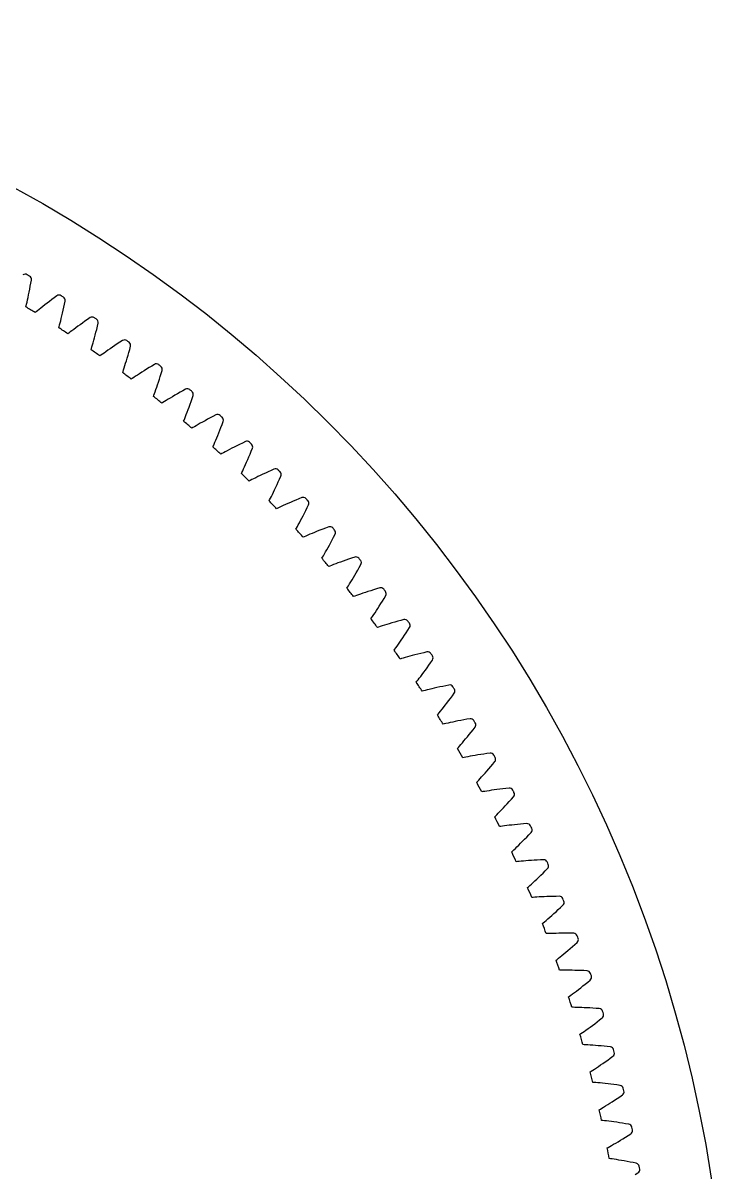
# Model space of a CAD drawing. Header units: millimetres. Extents: x -109 to 109, y -109 to 109.
# Drawn here: x 52.6 to 108.8, y 17 to 108.8 of the extents above; entities that cross this region are included whole.
import ezdxf

# ---------------------------------------------------------------- set-up
doc = ezdxf.new("R2010")
doc.units = ezdxf.units.MM

msp = doc.modelspace()

# ---------------------------------------------------------------- linework, layer by layer
at = {"layer": 'fixed_ring'}
for p, q in [((53.188408, 87.995346), (53.232516, 88.24933)), ((53.013605, 87.06778), (53.056812, 87.284966)), ((53.056812, 87.284966), (53.100551, 87.512449)), ((53.100551, 87.512449), (53.144507, 87.74945)), ((53.144507, 87.74945), (53.188408, 87.995346)), ((52.824355, 86.191839), (52.85567, 86.329175)), ((52.85567, 86.329175), (52.891563, 86.490071)), ((52.891563, 86.490071), (52.930421, 86.668675)), ((52.930421, 86.668675), (52.971315, 86.861896)), ((52.971315, 86.861896), (53.013605, 87.06778)), ((54.484842, 86.400768), (54.309683, 86.265282)), ((54.66898, 86.54132), (54.484842, 86.400768)), ((54.861541, 86.686307), (54.66898, 86.54132)), ((55.062091, 86.835211), (54.861541, 86.686307)), ((55.269786, 86.987905), (55.062091, 86.835211)), ((55.821551, 86.071244), (55.873003, 86.315672)), ((55.873003, 86.315672), (55.924912, 86.568176)), ((52.802619, 86.098104), (52.824355, 86.191839)), ((53.609929, 85.705432), (53.53571, 85.644193)), ((53.718909, 85.79468), (53.609929, 85.705432)), ((53.846938, 85.898527), (53.718909, 85.79468)), ((53.989498, 86.012923), (53.846938, 85.898527)), ((54.144234, 86.135655), (53.989498, 86.012923)), ((54.309683, 86.265282), (54.144234, 86.135655)), ((55.621109, 85.189444), (55.669719, 85.393928)), ((55.669719, 85.393928), (55.719593, 85.609681)), ((55.719593, 85.609681), (55.770318, 85.835709)), ((55.770318, 85.835709), (55.821551, 86.071244)), ((55.428972, 84.431209), (55.453584, 84.524231)), ((55.453584, 84.524231), (55.489113, 84.660538)), ((55.489113, 84.660538), (55.529944, 84.820251)), ((55.529944, 84.820251), (55.574284, 84.997574)), ((55.574284, 84.997574), (55.621109, 85.189444)), ((56.940469, 84.551898), (56.771107, 84.427428)), ((57.119717, 84.681925), (56.940469, 84.551898)), ((57.308096, 84.81674), (57.119717, 84.681925)), ((57.505031, 84.955729), (57.308096, 84.81674)), ((57.710071, 85.098387), (57.505031, 84.955729)), ((57.922371, 85.244612), (57.710071, 85.098387)), ((58.445645, 84.311394), (58.5046, 84.554122)), ((58.5046, 84.554122), (58.56426, 84.804908)), ((56.223807, 84.013863), (56.147737, 83.954938)), ((56.335484, 84.099712), (56.223807, 84.013863)), ((56.46665, 84.199568), (56.335484, 84.099712)), ((56.612664, 84.309519), (56.46665, 84.199568)), ((56.771107, 84.427428), (56.612664, 84.309519)), ((58.218142, 83.436185), (58.273027, 83.639075)), ((58.273027, 83.639075), (58.329522, 83.85319)), ((58.329522, 83.85319), (58.387183, 84.077549)), ((58.387183, 84.077549), (58.445645, 84.311394)), ((58.002747, 82.684227), (58.030212, 82.776446)), ((58.030212, 82.776446), (58.069922, 82.911594)), ((58.069922, 82.911594), (58.115652, 83.069975)), ((58.115652, 83.069975), (58.165432, 83.245848)), ((58.165432, 83.245848), (58.218142, 83.436185)), ((59.344129, 82.639116), (59.182131, 82.526142)), ((59.517244, 82.758312), (59.344129, 82.639116)), ((59.700412, 82.882757), (59.517244, 82.758312)), ((59.892853, 83.011707), (59.700412, 82.882757)), ((60.093975, 83.144566), (59.892853, 83.011707)), ((60.30331, 83.280841), (60.093975, 83.144566)), ((60.520012, 83.420459), (60.30331, 83.280841)), ((61.0143, 82.47157), (61.080702, 82.712367)), ((61.080702, 82.712367), (61.148056, 82.961197)), ((58.784353, 82.242601), (58.706504, 82.186047)), ((58.89862, 82.324971), (58.784353, 82.242601)), ((59.0328, 82.42074), (58.89862, 82.324971)), ((59.182131, 82.526142), (59.0328, 82.42074)), ((60.759953, 81.603782), (60.82106, 81.804886)), ((60.82106, 81.804886), (60.884121, 82.017159)), ((60.884121, 82.017159), (60.948664, 82.239636)), ((60.948664, 82.239636), (61.0143, 82.47157)), ((60.521503, 80.858813), (60.551795, 80.950143)), ((60.551795, 80.950143), (60.595648, 81.084004)), ((60.595648, 81.084004), (60.646233, 81.240902)), ((60.646233, 81.240902), (60.701406, 81.415159)), ((60.701406, 81.415159), (60.759953, 81.603782)), ((61.86086, 80.772416), (61.695459, 80.664484)), ((62.037564, 80.886224), (61.86086, 80.772416)), ((62.224476, 81.00497), (62.037564, 80.886224)), ((62.420797, 81.127933), (62.224476, 81.00497)), ((62.625915, 81.254534), (62.420797, 81.127933)), ((62.839348, 81.384299), (62.625915, 81.254534)), ((63.060247, 81.517177), (62.839348, 81.384299)), ((63.525079, 80.553516), (63.598864, 80.792154)), ((63.598864, 80.792154), (63.67385, 81.038792)), ((61.289138, 80.393328), (61.209585, 80.339198)), ((61.405888, 80.472139), (61.289138, 80.393328)), ((61.542953, 80.563731), (61.405888, 80.472139)), ((61.695459, 80.664484), (61.542953, 80.563731)), ((63.244129, 79.693973), (63.3114, 79.893099)), ((63.3114, 79.893099), (63.380968, 80.10333)), ((63.380968, 80.10333), (63.452332, 80.323714)), ((63.452332, 80.323714), (63.525079, 80.553516)), ((62.98285, 78.9567), (63.015941, 79.047054)), ((63.015941, 79.047054), (63.063895, 79.179501)), ((63.063895, 79.179501), (63.119288, 79.334766)), ((63.119288, 79.334766), (63.179801, 79.507242)), ((63.179801, 79.507242), (63.244129, 79.693973)), ((64.499036, 78.937411), (64.318912, 78.829098)), ((64.689517, 79.050345), (64.499036, 78.937411)), ((64.889532, 79.167203), (64.689517, 79.050345)), ((65.098451, 79.287428), (64.889532, 79.167203)), ((65.315779, 79.410558), (65.098451, 79.287428)), ((65.540665, 79.536571), (65.315779, 79.410558)), ((66.0567, 78.795305), (66.139245, 79.039517)), ((63.735787, 78.467796), (63.654605, 78.416142)), ((63.854909, 78.542975), (63.735787, 78.467796)), ((63.994729, 78.630302), (63.854909, 78.542975)), ((64.150266, 78.726311), (63.994729, 78.630302)), ((64.318912, 78.829098), (64.150266, 78.726311)), ((65.741685, 77.905529), (65.817695, 78.113518)), ((65.817695, 78.113518), (65.895811, 78.331599)), ((65.895811, 78.331599), (65.9756, 78.559053)), ((65.9756, 78.559053), (66.0567, 78.795305)), ((65.420313, 77.068984), (65.472323, 77.199892)), ((65.472323, 77.199892), (65.532471, 77.353377)), ((65.532471, 77.353377), (65.598266, 77.523907)), ((65.598266, 77.523907), (65.668314, 77.708569)), ((65.668314, 77.708569), (65.741685, 77.905529)), ((67.296714, 77.131379), (67.093196, 77.020735)), ((67.509237, 77.245113), (67.296714, 77.131379)), ((67.730253, 77.361492), (67.509237, 77.245113)), ((67.958913, 77.48052), (67.730253, 77.361492)), ((65.384455, 76.979692), (65.420313, 77.068984)), ((66.121979, 76.467833), (66.039244, 76.418703)), ((66.243359, 76.539308), (66.121979, 76.467833)), ((66.385802, 76.622288), (66.243359, 76.539308)), ((66.544222, 76.713462), (66.385802, 76.622288)), ((66.715953, 76.811007), (66.544222, 76.713462)), ((66.899328, 76.913721), (66.715953, 76.811007)), ((67.093196, 77.020735), (66.899328, 76.913721)), ((68.191989, 76.04961), (68.276784, 76.265183)), ((68.276784, 76.265183), (68.36354, 76.490071)), ((68.36354, 76.490071), (68.451877, 76.723714)), ((68.451877, 76.723714), (68.541903, 76.965268)), ((67.818646, 75.147053), (67.883492, 75.298614)), ((67.883492, 75.298614), (67.954507, 75.467037)), ((67.954507, 75.467037), (68.030209, 75.649454)), ((68.030209, 75.649454), (68.10961, 75.844061)), ((68.10961, 75.844061), (68.191989, 76.04961)), ((70.312699, 75.350974), (70.080482, 75.239044)), ((67.724039, 74.929664), (67.762629, 75.017809)), ((67.762629, 75.017809), (67.818646, 75.147053)), ((68.44545, 74.395336), (68.361242, 74.348777)), ((68.568974, 74.463039), (68.44545, 74.395336)), ((68.713905, 74.541593), (68.568974, 74.463039)), ((68.875057, 74.627845), (68.713905, 74.541593)), ((69.049711, 74.720055), (68.875057, 74.627845)), ((69.236162, 74.817074), (69.049711, 74.720055)), ((69.433233, 74.918067), (69.236162, 74.817074)), ((69.640062, 75.022391), (69.433233, 74.918067)), ((69.855986, 75.129526), (69.640062, 75.022391)), ((70.080482, 75.239044), (69.855986, 75.129526)), ((70.592992, 74.126424), (70.686633, 74.348534)), ((70.686633, 74.348534), (70.782122, 74.579346)), ((70.782122, 74.579346), (70.879545, 74.818013)), ((70.24629, 73.338581), (70.327573, 73.51858)), ((70.327573, 73.51858), (70.412929, 73.71065)), ((70.412929, 73.71065), (70.501599, 73.913565)), ((70.501599, 73.913565), (70.592992, 74.126424)), ((69.999382, 72.808561), (70.040668, 72.895476)), ((70.040668, 72.895476), (70.100639, 73.022933)), ((70.100639, 73.022933), (70.170121, 73.172425)), ((70.170121, 73.172425), (70.24629, 73.338581)), ((71.31797, 72.558227), (71.14056, 72.471439)), ((71.50732, 72.649458), (71.31797, 72.558227)), ((71.707409, 72.744334), (71.50732, 72.649458)), ((71.917352, 72.842239), (71.707409, 72.744334)), ((72.136473, 72.942675), (71.917352, 72.842239)), ((72.364235, 73.045227), (72.136473, 72.942675)), ((72.599789, 73.149953), (72.364235, 73.045227)), ((73.045227, 72.364235), (73.149953, 72.599789)), ((70.703996, 72.25227), (70.618394, 72.208327)), ((70.829547, 72.316137), (70.703996, 72.25227)), ((70.976828, 72.39019), (70.829547, 72.316137)), ((71.14056, 72.471439), (70.976828, 72.39019)), ((72.649458, 71.50732), (72.744334, 71.707409)), ((72.744334, 71.707409), (72.842239, 71.917352)), ((72.842239, 71.917352), (72.942675, 72.136473)), ((72.942675, 72.136473), (73.045227, 72.364235)), ((72.208327, 70.618394), (72.25227, 70.703996)), ((72.25227, 70.703996), (72.316137, 70.829547)), ((72.316137, 70.829547), (72.39019, 70.976828)), ((72.39019, 70.976828), (72.471439, 71.14056)), ((72.471439, 71.14056), (72.558227, 71.31797)), ((72.558227, 71.31797), (72.649458, 71.50732)), ((74.348534, 70.686633), (74.126424, 70.592992)), ((74.579346, 70.782122), (74.348534, 70.686633)), ((74.818013, 70.879545), (74.579346, 70.782122)), ((72.895476, 70.040668), (72.808561, 69.999382)), ((73.022933, 70.100639), (72.895476, 70.040668)), ((73.172425, 70.170121), (73.022933, 70.100639)), ((73.338581, 70.24629), (73.172425, 70.170121)), ((73.51858, 70.327573), (73.338581, 70.24629)), ((73.71065, 70.412929), (73.51858, 70.327573)), ((73.913565, 70.501599), (73.71065, 70.412929)), ((74.126424, 70.592992), (73.913565, 70.501599)), ((75.022391, 69.640062), (75.129526, 69.855986)), ((75.129526, 69.855986), (75.239044, 70.080482)), ((75.239044, 70.080482), (75.350974, 70.312699)), ((74.541593, 68.713905), (74.627845, 68.875057)), ((74.627845, 68.875057), (74.720055, 69.049711)), ((74.720055, 69.049711), (74.817074, 69.236162)), ((74.817074, 69.236162), (74.918067, 69.433233)), ((74.918067, 69.433233), (75.022391, 69.640062)), ((74.348777, 68.361242), (74.395336, 68.44545)), ((74.395336, 68.44545), (74.463039, 68.568974)), ((74.463039, 68.568974), (74.541593, 68.713905)), ((75.467037, 67.954507), (75.298614, 67.883492)), ((75.649454, 68.030209), (75.467037, 67.954507)), ((75.844061, 68.10961), (75.649454, 68.030209)), ((76.04961, 68.191989), (75.844061, 68.10961)), ((76.265183, 68.276784), (76.04961, 68.191989)), ((76.490071, 68.36354), (76.265183, 68.276784)), ((76.723714, 68.451877), (76.490071, 68.36354)), ((76.965268, 68.541903), (76.723714, 68.451877)), ((77.361492, 67.730253), (77.48052, 67.958913)), ((75.017809, 67.762629), (74.929664, 67.724039)), ((75.147053, 67.818646), (75.017809, 67.762629)), ((75.298614, 67.883492), (75.147053, 67.818646)), ((76.913721, 66.899328), (77.020735, 67.093196)), ((77.020735, 67.093196), (77.131379, 67.296714)), ((77.131379, 67.296714), (77.245113, 67.509237)), ((77.245113, 67.509237), (77.361492, 67.730253)), ((76.418703, 66.039244), (76.467833, 66.121979)), ((76.467833, 66.121979), (76.539308, 66.243359)), ((76.539308, 66.243359), (76.622288, 66.385802)), ((76.622288, 66.385802), (76.713462, 66.544222)), ((76.713462, 66.544222), (76.811007, 66.715953)), ((76.811007, 66.715953), (76.913721, 66.899328)), ((79.039517, 66.139245), (78.795305, 66.0567)), ((77.068984, 65.420313), (76.979692, 65.384455)), ((77.199892, 65.472323), (77.068984, 65.420313)), ((77.353377, 65.532471), (77.199892, 65.472323)), ((77.523907, 65.598266), (77.353377, 65.532471)), ((77.708569, 65.668314), (77.523907, 65.598266)), ((77.905529, 65.741685), (77.708569, 65.668314)), ((78.113518, 65.817695), (77.905529, 65.741685)), ((78.331599, 65.895811), (78.113518, 65.817695)), ((78.559053, 65.9756), (78.331599, 65.895811)), ((78.795305, 66.0567), (78.559053, 65.9756)), ((79.287428, 65.098451), (79.410558, 65.315779)), ((79.410558, 65.315779), (79.536571, 65.540665)), ((78.726311, 64.150266), (78.829098, 64.318912)), ((78.829098, 64.318912), (78.937411, 64.499036)), ((78.937411, 64.499036), (79.050345, 64.689517)), ((79.050345, 64.689517), (79.167203, 64.889532)), ((79.167203, 64.889532), (79.287428, 65.098451)), ((78.416142, 63.654605), (78.467796, 63.735787)), ((78.467796, 63.735787), (78.542975, 63.854909)), ((78.542975, 63.854909), (78.630302, 63.994729)), ((78.630302, 63.994729), (78.726311, 64.150266)), ((80.10333, 63.380968), (79.893099, 63.3114)), ((80.323714, 63.452332), (80.10333, 63.380968)), ((80.553516, 63.525079), (80.323714, 63.452332)), ((80.792154, 63.598864), (80.553516, 63.525079)), ((81.038792, 63.67385), (80.792154, 63.598864)), ((79.047054, 63.015941), (78.9567, 62.98285)), ((79.179501, 63.063895), (79.047054, 63.015941)), ((79.334766, 63.119288), (79.179501, 63.063895)), ((79.507242, 63.179801), (79.334766, 63.119288)), ((79.693973, 63.244129), (79.507242, 63.179801)), ((79.893099, 63.3114), (79.693973, 63.244129)), ((81.00497, 62.224476), (81.127933, 62.420797)), ((81.127933, 62.420797), (81.254534, 62.625915)), ((81.254534, 62.625915), (81.384299, 62.839348)), ((81.384299, 62.839348), (81.517177, 63.060247)), ((80.472139, 61.405888), (80.563731, 61.542953)), ((80.563731, 61.542953), (80.664484, 61.695459)), ((80.664484, 61.695459), (80.772416, 61.86086)), ((80.772416, 61.86086), (80.886224, 62.037564)), ((80.886224, 62.037564), (81.00497, 62.224476)), ((80.339198, 61.209585), (80.393328, 61.289138)), ((80.393328, 61.289138), (80.472139, 61.405888)), ((81.084004, 60.595648), (80.950143, 60.551795)), ((81.240902, 60.646233), (81.084004, 60.595648)), ((81.415159, 60.701406), (81.240902, 60.646233)), ((81.603782, 60.759953), (81.415159, 60.701406)), ((81.804886, 60.82106), (81.603782, 60.759953)), ((82.017159, 60.884121), (81.804886, 60.82106)), ((82.239636, 60.948664), (82.017159, 60.884121)), ((82.47157, 61.0143), (82.239636, 60.948664)), ((82.712367, 61.080702), (82.47157, 61.0143)), ((82.961197, 61.148056), (82.712367, 61.080702)), ((80.950143, 60.551795), (80.858813, 60.521503)), ((82.758312, 59.517244), (82.882757, 59.700412)), ((82.882757, 59.700412), (83.011707, 59.892853)), ((83.011707, 59.892853), (83.144566, 60.093975)), ((83.144566, 60.093975), (83.280841, 60.30331)), ((83.280841, 60.30331), (83.420459, 60.520012)), ((82.186047, 58.706504), (82.242601, 58.784353)), ((82.242601, 58.784353), (82.324971, 58.89862)), ((82.324971, 58.89862), (82.42074, 59.0328)), ((82.42074, 59.0328), (82.526142, 59.182131)), ((82.526142, 59.182131), (82.639116, 59.344129)), ((82.639116, 59.344129), (82.758312, 59.517244)), ((82.776446, 58.030212), (82.684227, 58.002747)), ((82.911594, 58.069922), (82.776446, 58.030212)), ((83.069975, 58.115652), (82.911594, 58.069922)), ((83.245848, 58.165432), (83.069975, 58.115652)), ((83.436185, 58.218142), (83.245848, 58.165432)), ((83.639075, 58.273027), (83.436185, 58.218142)), ((83.85319, 58.329522), (83.639075, 58.273027)), ((84.077549, 58.387183), (83.85319, 58.329522)), ((84.311394, 58.445645), (84.077549, 58.387183)), ((84.554122, 58.5046), (84.311394, 58.445645)), ((84.804908, 58.56426), (84.554122, 58.5046)), ((85.098387, 57.710071), (85.244612, 57.922371)), ((84.427428, 56.771107), (84.551898, 56.940469)), ((84.551898, 56.940469), (84.681925, 57.119717)), ((84.681925, 57.119717), (84.81674, 57.308096)), ((84.81674, 57.308096), (84.955729, 57.505031)), ((84.955729, 57.505031), (85.098387, 57.710071)), ((83.954938, 56.147737), (84.013863, 56.223807)), ((84.013863, 56.223807), (84.099712, 56.335484)), ((84.099712, 56.335484), (84.199568, 56.46665)), ((84.199568, 56.46665), (84.309519, 56.612664)), ((84.309519, 56.612664), (84.427428, 56.771107)), ((84.524231, 55.453584), (84.431209, 55.428972)), ((84.660538, 55.489113), (84.524231, 55.453584)), ((84.820251, 55.529944), (84.660538, 55.489113)), ((84.997574, 55.574284), (84.820251, 55.529944)), ((85.189444, 55.621109), (84.997574, 55.574284)), ((85.393928, 55.669719), (85.189444, 55.621109)), ((85.609681, 55.719593), (85.393928, 55.669719)), ((85.835709, 55.770318), (85.609681, 55.719593)), ((86.071244, 55.821551), (85.835709, 55.770318)), ((86.315672, 55.873003), (86.071244, 55.821551)), ((86.568176, 55.924912), (86.315672, 55.873003)), ((86.835211, 55.062091), (86.987905, 55.269786)), ((86.135655, 54.144234), (86.265282, 54.309683)), ((86.265282, 54.309683), (86.400768, 54.484842)), ((86.400768, 54.484842), (86.54132, 54.66898)), ((86.54132, 54.66898), (86.686307, 54.861541)), ((86.686307, 54.861541), (86.835211, 55.062091)), ((85.644193, 53.53571), (85.705432, 53.609929)), ((85.705432, 53.609929), (85.79468, 53.718909)), ((85.79468, 53.718909), (85.898527, 53.846938)), ((85.898527, 53.846938), (86.012923, 53.989498)), ((86.012923, 53.989498), (86.135655, 54.144234)), ((88.24933, 53.232516), (87.995346, 53.188408)), ((86.191839, 52.824355), (86.098104, 52.802619)), ((86.329175, 52.85567), (86.191839, 52.824355)), ((86.490071, 52.891563), (86.329175, 52.85567)), ((86.668675, 52.930421), (86.490071, 52.891563)), ((86.861896, 52.971315), (86.668675, 52.930421)), ((87.06778, 53.013605), (86.861896, 52.971315)), ((87.284966, 53.056812), (87.06778, 53.013605)), ((87.512449, 53.100551), (87.284966, 53.056812)), ((87.74945, 53.144507), (87.512449, 53.100551)), ((87.995346, 53.188408), (87.74945, 53.144507)), ((88.334658, 52.166012), (88.489667, 52.36188)), ((88.489667, 52.36188), (88.648685, 52.564775)), ((87.634738, 51.315118), (87.762177, 51.466002)), ((87.762177, 51.466002), (87.896838, 51.627381)), ((87.896838, 51.627381), (88.037653, 51.798284)), ((88.037653, 51.798284), (88.183809, 51.978006)), ((88.183809, 51.978006), (88.334658, 52.166012)), ((87.252209, 50.872901), (87.315705, 50.945199)), ((87.315705, 50.945199), (87.408266, 51.051379)), ((87.408266, 51.051379), (87.516007, 51.17615)), ((87.516007, 51.17615), (87.634738, 51.315118)), ((89.846773, 50.489625), (89.591552, 50.45336)), ((87.777689, 50.145019), (87.683329, 50.126179)), ((87.915924, 50.172089), (87.777689, 50.145019)), ((88.077849, 50.20301), (87.915924, 50.172089)), ((88.257565, 50.23635), (88.077849, 50.20301)), ((88.451954, 50.271274), (88.257565, 50.23635)), ((88.659042, 50.307204), (88.451954, 50.271274)), ((88.877457, 50.343702), (88.659042, 50.307204)), ((89.106179, 50.380416), (88.877457, 50.343702)), ((89.34442, 50.417052), (89.106179, 50.380416)), ((89.591552, 50.45336), (89.34442, 50.417052)), ((89.899218, 49.420999), (90.060186, 49.612002)), ((90.060186, 49.612002), (90.225376, 49.809904)), ((89.173427, 48.592064), (89.305452, 48.738951)), ((89.305452, 48.738951), (89.445019, 48.896107)), ((89.445019, 48.896107), (89.59103, 49.062592)), ((89.59103, 49.062592), (89.742651, 49.237729)), ((89.742651, 49.237729), (89.899218, 49.420999)), ((88.777461, 48.161836), (88.843153, 48.232144)), ((88.843153, 48.232144), (88.93894, 48.335424)), ((88.93894, 48.335424), (89.050472, 48.456817)), ((89.050472, 48.456817), (89.173427, 48.592064)), ((89.280276, 47.418117), (89.185381, 47.402192)), ((89.41928, 47.440918), (89.280276, 47.418117)), ((89.58208, 47.466838), (89.41928, 47.440918)), ((89.762738, 47.494627), (89.58208, 47.466838)), ((89.95811, 47.523548), (89.762738, 47.494627)), ((90.166206, 47.553084), (89.95811, 47.523548)), ((90.385641, 47.582839), (90.166206, 47.553084)), ((90.615385, 47.612491), (90.385641, 47.582839)), ((90.854642, 47.641774), (90.615385, 47.612491)), ((91.102775, 47.670454), (90.854642, 47.641774)), ((91.358992, 47.698842), (91.102775, 47.670454)), ((91.378503, 46.629108), (91.545276, 46.815063)), ((91.545276, 46.815063), (91.716482, 47.007784)), ((90.627529, 45.822917), (90.764015, 45.965669)), ((90.764015, 45.965669), (90.908355, 46.118451)), ((90.908355, 46.118451), (91.059424, 46.280362)), ((91.059424, 46.280362), (91.216367, 46.450746)), ((91.216367, 46.450746), (91.378503, 46.629108)), ((90.218502, 45.405086), (90.286328, 45.473339)), ((90.286328, 45.473339), (90.38525, 45.57362)), ((90.38525, 45.57362), (90.500468, 45.691521)), ((90.500468, 45.691521), (90.627529, 45.822917)), ((90.698176, 44.646236), (90.602835, 44.633241)), ((90.837816, 44.664745), (90.698176, 44.646236)), ((91.001337, 44.68564), (90.837816, 44.664745)), ((91.182765, 44.707853), (91.001337, 44.68564)), ((91.378935, 44.730744), (91.182765, 44.707853)), ((91.587842, 44.753857), (91.378935, 44.730744)), ((91.808089, 44.77684), (91.587842, 44.753857)), ((92.038637, 44.799404), (91.808089, 44.77684)), ((92.278683, 44.821304), (92.038637, 44.799404)), ((92.527581, 44.842329), (92.278683, 44.821304)), ((92.784551, 44.862814), (92.527581, 44.842329)), ((92.943531, 43.973717), (93.120591, 44.161075)), ((91.995666, 43.010304), (92.136483, 43.148785)), ((92.136483, 43.148785), (92.285459, 43.29705)), ((92.285459, 43.29705), (92.441443, 43.454232)), ((92.441443, 43.454232), (92.603558, 43.619702)), ((92.603558, 43.619702), (92.77111, 43.792987)), ((92.77111, 43.792987), (92.943531, 43.973717)), ((91.573966, 42.605268), (91.643861, 42.671399)), ((91.643861, 42.671399), (91.745825, 42.768586)), ((91.745825, 42.768586), (91.864618, 42.882883)), ((91.864618, 42.882883), (91.995666, 43.010304)), ((92.030043, 41.832006), (91.934348, 41.821953)), ((92.170187, 41.846206), (92.030043, 41.832006)), ((92.334274, 41.862055), (92.170187, 41.846206)), ((92.5163, 41.87867), (92.334274, 41.862055)), ((92.713081, 41.895509), (92.5163, 41.87867)), ((92.922602, 41.912178), (92.713081, 41.895509)), ((93.143452, 41.928368), (92.922602, 41.912178)), ((93.374586, 41.943821), (93.143452, 41.928368)), ((93.615191, 41.958319), (93.374586, 41.943821)), ((93.864619, 41.971669), (93.615191, 41.958319)), ((94.122098, 41.984231), (93.864619, 41.971669)), ((93.421554, 40.290972), (93.575025, 40.434579)), ((93.575025, 40.434579), (93.735775, 40.586883)), ((93.735775, 40.586883), (93.902909, 40.747282)), ((93.902909, 40.747282), (94.075718, 40.915325)), ((94.075718, 40.915325), (94.253623, 41.09066)), ((94.253623, 41.09066), (94.436368, 41.272476)), ((92.842566, 39.765035), (92.914464, 39.828983)), ((92.914464, 39.828983), (93.019373, 39.922983)), ((93.019373, 39.922983), (93.14163, 40.033568)), ((93.14163, 40.033568), (93.276539, 40.156893)), ((93.276539, 40.156893), (93.421554, 40.290972)), ((93.274614, 38.978095), (93.178654, 38.970994)), ((93.415129, 38.987973), (93.274614, 38.978095)), ((93.579626, 38.998761), (93.415129, 38.987973)), ((93.762077, 39.009763), (93.579626, 38.998761)), ((93.959284, 39.020534), (93.762077, 39.009763)), ((94.169218, 39.030743), (93.959284, 39.020534)), ((94.390462, 39.040124), (94.169218, 39.030743)), ((94.621962, 39.048452), (94.390462, 39.040124)), ((94.862901, 39.055533), (94.621962, 39.048452)), ((95.112621, 39.061196), (94.862901, 39.055533)), ((95.370364, 39.065823), (95.112621, 39.061196)), ((94.77583, 37.533754), (94.941194, 37.681035)), ((94.941194, 37.681035), (95.113188, 37.836211)), ((95.113188, 37.836211), (95.29109, 37.998852)), ((95.29109, 37.998852), (95.474309, 38.168626)), ((95.474309, 38.168626), (95.662567, 38.344728)), ((94.023099, 36.887083), (94.096933, 36.948786)), ((94.096933, 36.948786), (94.204686, 37.039512)), ((94.204686, 37.039512), (94.33029, 37.146279)), ((94.33029, 37.146279), (94.468933, 37.265391)), ((94.468933, 37.265391), (94.618009, 37.39494)), ((94.618009, 37.39494), (94.77583, 37.533754)), ((94.430709, 36.087211), (94.334576, 36.083069)), ((94.571461, 36.092757), (94.430709, 36.087211)), ((94.736212, 36.098474), (94.571461, 36.092757)), ((94.918916, 36.103853), (94.736212, 36.098474)), ((95.116361, 36.108546), (94.918916, 36.103853)), ((95.32651, 36.112285), (95.116361, 36.108546)), ((95.547938, 36.114848), (95.32651, 36.112285)), ((95.779584, 36.116043), (95.547938, 36.114848)), ((96.020626, 36.115702), (95.779584, 36.116043)), ((96.270403, 36.113672), (96.020626, 36.115702)), ((96.528166, 36.110359), (96.270403, 36.113672)), ((96.056555, 34.739444), (96.233246, 34.88925)), ((96.233246, 34.88925), (96.416072, 35.046335)), ((96.416072, 35.046335), (96.604433, 35.210386)), ((96.604433, 35.210386), (96.798024, 35.380607)), ((95.114445, 33.974142), (95.190145, 34.033542)), ((95.190145, 34.033542), (95.300641, 34.120906)), ((95.300641, 34.120906), (95.429473, 34.223754)), ((95.429473, 34.223754), (95.571718, 34.33854)), ((95.571718, 34.33854), (95.724713, 34.463438)), ((95.724713, 34.463438), (95.886734, 34.597325)), ((95.886734, 34.597325), (96.056555, 34.739444)), ((95.49723, 33.162097), (95.401015, 33.160916)), ((95.638086, 33.163305), (95.49723, 33.162097)), ((95.802935, 33.163946), (95.638086, 33.163305)), ((95.985718, 33.163696), (95.802935, 33.163946)), ((96.183214, 33.162306), (95.985718, 33.163696)), ((96.393378, 33.159572), (96.183214, 33.162306)), ((96.61478, 33.155315), (96.393378, 33.159572)), ((96.846354, 33.149376), (96.61478, 33.155315)), ((97.087271, 33.141612), (96.846354, 33.149376)), ((97.336866, 33.131891), (97.087271, 33.141612)), ((97.594405, 33.120642), (97.336866, 33.131891)), ((97.449598, 32.060575), (97.642921, 32.218747)), ((97.642921, 32.218747), (97.841663, 32.382926)), ((96.306197, 31.169934), (96.438135, 31.268766)), ((96.438135, 31.268766), (96.583848, 31.379117)), ((96.583848, 31.379117), (96.740616, 31.499244)), ((96.740616, 31.499244), (96.906683, 31.628078)), ((96.906683, 31.628078), (97.0808, 31.7649)), ((97.0808, 31.7649), (97.262021, 31.909194)), ((97.262021, 31.909194), (97.449598, 32.060575)), ((96.11557, 31.028973), (96.193063, 31.086014)), ((96.193063, 31.086014), (96.306197, 31.169934)), ((96.473166, 30.205526), (96.37696, 30.207309)), ((96.613993, 30.202396), (96.473166, 30.205526)), ((96.778783, 30.19796), (96.613993, 30.202396)), ((96.961471, 30.192081), (96.778783, 30.19796)), ((97.158831, 30.18461), (96.961471, 30.192081)), ((97.368812, 30.175406), (97.158831, 30.18461)), ((97.589977, 30.164332), (97.368812, 30.175406)), ((97.821258, 30.151265), (97.589977, 30.164332)), ((98.061822, 30.136085), (97.821258, 30.151265)), ((98.311, 30.118683), (98.061822, 30.136085)), ((98.56807, 30.099508), (98.311, 30.118683)), ((97.504362, 28.38993), (97.664755, 28.505172)), ((97.664755, 28.505172), (97.834711, 28.628831)), ((97.834711, 28.628831), (98.012959, 28.760226)), ((98.012959, 28.760226), (98.198537, 28.89887)), ((98.198537, 28.89887), (98.390687, 29.044403)), ((98.390687, 29.044403), (98.588789, 29.196547)), ((98.588789, 29.196547), (98.792493, 29.354528)), ((97.025523, 28.054372), (97.104736, 28.109)), ((97.104736, 28.109), (97.2204, 28.189396)), ((97.2204, 28.189396), (97.35532, 28.284118)), ((97.35532, 28.284118), (97.504362, 28.38993)), ((97.357592, 27.220303), (97.261487, 27.225048)), ((97.498255, 27.212838), (97.357592, 27.220303)), ((97.662831, 27.20333), (97.498255, 27.212838)), ((97.845251, 27.191827), (97.662831, 27.20333)), ((98.042287, 27.178283), (97.845251, 27.191827)), ((98.251885, 27.162616), (98.042287, 27.178283)), ((98.472605, 27.144737), (98.251885, 27.162616)), ((98.703374, 27.124553), (98.472605, 27.144737)), ((98.943356, 27.101973), (98.703374, 27.124553)), ((99.191879, 27.076905), (98.943356, 27.101973)), ((99.448238, 27.049823), (99.191879, 27.076905)), ((98.669936, 25.602427), (98.852146, 25.72827)), ((98.852146, 25.72827), (99.041906, 25.861134)), ((99.041906, 25.861134), (99.238446, 26.000681)), ((99.238446, 26.000681), (99.44114, 26.146652)), ((99.44114, 26.146652), (99.649612, 26.298285)), ((97.843442, 25.05316), (97.924299, 25.105322)), ((97.924299, 25.105322), (98.042385, 25.182118)), ((98.042385, 25.182118), (98.180158, 25.272641)), ((98.180158, 25.272641), (98.332387, 25.373812)), ((98.332387, 25.373812), (98.496253, 25.48406)), ((98.496253, 25.48406), (98.669936, 25.602427)), ((98.149668, 24.20926), (98.053754, 24.216963)), ((98.290034, 24.197467), (98.149668, 24.20926)), ((98.45424, 24.182895), (98.290034, 24.197467)), ((98.636219, 24.165781), (98.45424, 24.182895)), ((98.832745, 24.146174), (98.636219, 24.165781)), ((99.04176, 24.124061), (98.832745, 24.146174)), ((99.261825, 24.099393), (99.04176, 24.124061)), ((99.491863, 24.072113), (99.261825, 24.099393)), ((99.731036, 24.042152), (99.491863, 24.072113)), ((99.97867, 24.009443), (99.731036, 24.042152)), ((100.234072, 23.97448), (99.97867, 24.009443)), ((99.992072, 22.932296), (100.199165, 23.071956)), ((100.199165, 23.071956), (100.412207, 23.217096)), ((98.56855, 22.028183), (98.650975, 22.077831)), ((98.650975, 22.077831), (98.77137, 22.150954)), ((98.77137, 22.150954), (98.911865, 22.237191)), ((98.911865, 22.237191), (99.067138, 22.333626)), ((99.067138, 22.333626), (99.234321, 22.438776)), ((99.234321, 22.438776), (99.411567, 22.551738)), ((99.411567, 22.551738), (99.597566, 22.67191)), ((99.597566, 22.67191), (99.791327, 22.798868)), ((99.791327, 22.798868), (99.992072, 22.932296)), ((98.848643, 21.175253), (98.753012, 21.185906)), ((98.98858, 21.159144), (98.848643, 21.175253)), ((99.152258, 21.139522), (98.98858, 21.159144)), ((99.333625, 21.116811), (99.152258, 21.139522)), ((99.529453, 21.091162), (99.333625, 21.116811)), ((99.737689, 21.062622), (99.529453, 21.091162)), ((99.956889, 21.03119), (99.737689, 21.062622)), ((100.185978, 20.996838), (99.956889, 21.03119)), ((100.424115, 20.959527), (100.185978, 20.996838)), ((100.670624, 20.919207), (100.424115, 20.959527)), ((100.924829, 20.876395), (100.670624, 20.919207)), ((99.707918, 19.272256), (99.87826, 19.372207)), ((99.87826, 19.372207), (100.0589, 19.479657)), ((100.0589, 19.479657), (100.248511, 19.594045)), ((100.248511, 19.594045), (100.446091, 19.714975)), ((100.446091, 19.714975), (100.650849, 19.842158)), ((100.650849, 19.842158), (100.862144, 19.975374)), ((100.862144, 19.975374), (101.079555, 20.113885)), ((99.200161, 18.982311), (99.284075, 19.029397)), ((99.284075, 19.029397), (99.406665, 19.098778)), ((99.406665, 19.098778), (99.549749, 19.180648)), ((99.549749, 19.180648), (99.707918, 19.272256)), ((99.453854, 18.121161), (99.358597, 18.134753)), ((99.593229, 18.100749), (99.453854, 18.121161)), ((99.756225, 18.076096), (99.593229, 18.100749)), ((99.936806, 18.047811), (99.756225, 18.076096)), ((100.131752, 18.016144), (99.936806, 18.047811)), ((100.33901, 17.981205), (100.131752, 18.016144)), ((100.557138, 17.943037), (100.33901, 17.981205)), ((100.78506, 17.901647), (100.557138, 17.943037)), ((101.021935, 17.857019), (100.78506, 17.901647)), ((101.267086, 17.809128), (101.021935, 17.857019)), ((101.519852, 17.758508), (101.267086, 17.809128)), ((101.42945, 16.859844), (101.651024, 16.991595))]:
    msp.add_line(p, q, dxfattribs=at)
for centre, radius, start, end in [((52.747262, 88.41057), 0.3, 59.178973, 127.465839), ((0, 0), 103.25, 59.056321, 59.178973), ((52.9364, 88.297452), 0.3, 350.769455, 59.056321), ((55.444854, 86.744283), 0.3, 57.414267, 125.701133), ((0, 0), 103.25, 57.291615, 57.414267), ((55.630419, 86.625395), 0.3, 349.004749, 57.291615), ((0, 0), 101, 57.990726, 58.479863), ((58.089853, 84.995715), 0.3, 55.649561, 123.936428), ((0, 0), 103.25, 55.526909, 55.649561), ((58.271669, 84.871168), 0.3, 347.240043, 55.526909), ((0, 0), 101, 56.22602, 56.715157), ((0, 0), 101, 54.461314, 54.950451), ((60.67975, 83.166523), 0.3, 53.884856, 122.171722), ((0, 0), 103.25, 53.762203, 53.884856), ((60.857644, 83.036436), 0.3, 345.475337, 53.762203), ((0, 0), 101, 52.696608, 53.185745), ((63.212088, 81.258442), 0.3, 52.12015, 120.407016), ((0, 0), 103.25, 51.997497, 52.12015), ((63.385892, 81.122938), 0.3, 343.710631, 51.997497), ((0, 0), 101, 50.931902, 51.421039), ((65.684467, 79.273283), 0.3, 50.355444, 118.64231), ((0, 0), 103.25, 50.232791, 50.355444), ((65.854015, 79.132491), 0.3, 341.945925, 50.232791), ((68.094539, 77.212928), 0.3, 48.590738, 116.877604), ((0, 0), 103.25, 48.468086, 48.590738), ((68.259672, 77.066982), 0.3, 340.181219, 48.468086), ((0, 0), 101, 49.167196, 49.656333), ((70.44002, 75.079332), 0.3, 46.826032, 115.112898), ((0, 0), 103.25, 46.70338, 46.826032), ((0, 0), 101, 47.40249, 47.891627), ((70.60058, 74.92837), 0.3, 338.416514, 46.70338), ((0, 0), 101, 45.637784, 46.126921), ((72.718684, 72.874519), 0.3, 45.061326, 113.348192), ((0, 0), 103.25, 44.938674, 45.061326), ((72.874519, 72.718684), 0.3, 336.651808, 44.938674), ((74.92837, 70.60058), 0.3, 43.29662, 111.583486), ((0, 0), 103.25, 43.173968, 43.29662), ((0, 0), 101, 43.873079, 44.362216), ((75.079332, 70.44002), 0.3, 334.887102, 43.173968), ((0, 0), 101, 42.108373, 42.59751), ((77.066982, 68.259672), 0.3, 41.531914, 109.818781), ((0, 0), 103.25, 41.409262, 41.531914), ((77.212928, 68.094539), 0.3, 333.122396, 41.409262), ((79.132491, 65.854015), 0.3, 39.767209, 108.054075), ((0, 0), 101, 40.343667, 40.832804), ((0, 0), 103.25, 39.644556, 39.767209), ((79.273283, 65.684467), 0.3, 331.35769, 39.644556), ((0, 0), 101, 38.578961, 39.068098), ((81.122938, 63.385892), 0.3, 38.002503, 106.289369), ((0, 0), 103.25, 37.87985, 38.002503), ((81.258442, 63.212088), 0.3, 329.592984, 37.87985), ((0, 0), 101, 36.814255, 37.303392), ((83.036436, 60.857644), 0.3, 36.237797, 104.524663), ((0, 0), 103.25, 36.115144, 36.237797), ((83.166523, 60.67975), 0.3, 327.828278, 36.115144), ((0, 0), 101, 35.049549, 35.538686), ((84.871168, 58.271669), 0.3, 34.473091, 102.759957), ((0, 0), 103.25, 34.350439, 34.473091), ((84.995715, 58.089853), 0.3, 326.063572, 34.350439), ((0, 0), 101, 33.284843, 33.77398), ((86.625395, 55.630419), 0.3, 32.708385, 100.995251), ((0, 0), 103.25, 32.585733, 32.708385), ((86.744283, 55.444854), 0.3, 324.298867, 32.585733), ((0, 0), 101, 31.520137, 32.009274), ((88.297452, 52.9364), 0.3, 30.943679, 99.230545), ((0, 0), 103.25, 30.821027, 30.943679), ((88.41057, 52.747262), 0.3, 322.534161, 30.821027), ((0, 0), 101, 29.755431, 30.244569), ((89.885754, 50.192168), 0.3, 29.178973, 97.465839), ((0, 0), 103.25, 29.056321, 29.178973), ((89.992993, 49.999636), 0.3, 320.769455, 29.056321), ((0, 0), 101, 27.990726, 28.479863), ((91.388793, 47.400326), 0.3, 27.414267, 95.701133), ((0, 0), 103.25, 27.291615, 27.414267), ((91.490053, 47.204583), 0.3, 319.004749, 27.291615), ((0, 0), 101, 26.22602, 26.715157), ((92.805145, 44.563522), 0.3, 25.649561, 93.936428), ((0, 0), 103.25, 25.526909, 25.649561), ((92.900329, 44.364753), 0.3, 317.240043, 25.526909), ((0, 0), 101, 24.461314, 24.950451), ((94.133466, 41.684446), 0.3, 23.884856, 92.171722), ((0, 0), 103.25, 23.762203, 23.884856), ((94.222484, 41.482841), 0.3, 315.475337, 23.762203), ((0, 0), 101, 22.696608, 23.185745), ((95.372495, 38.765831), 0.3, 22.12015, 90.407016), ((0, 0), 103.25, 21.997497, 22.12015), ((95.455262, 38.561579), 0.3, 313.710631, 21.997497), ((0, 0), 101, 20.931902, 21.421039), ((96.521058, 35.810443), 0.3, 20.355444, 88.64231), ((0, 0), 103.25, 20.232791, 20.355444), ((96.597496, 35.60374), 0.3, 311.945925, 20.232791), ((0, 0), 101, 19.167196, 19.656333), ((97.578065, 32.821088), 0.3, 18.590738, 86.877604), ((97.648101, 32.612128), 0.3, 310.181219, 18.468086), ((0, 0), 103.25, 18.468086, 18.590738), ((0, 0), 101, 17.40249, 17.891627), ((98.542513, 29.800599), 0.3, 16.826032, 85.112898), ((98.606081, 29.589582), 0.3, 308.416514, 16.70338), ((0, 0), 103.25, 16.70338, 16.826032), ((0, 0), 101, 15.637784, 16.126921), ((99.413487, 26.751843), 0.3, 15.061326, 83.348192), ((99.470527, 26.538968), 0.3, 306.651808, 14.938674), ((0, 0), 103.25, 14.938674, 15.061326), ((0, 0), 101, 13.873079, 14.362216), ((100.190162, 23.677711), 0.3, 13.29662, 81.583486), ((100.240619, 23.463181), 0.3, 304.887102, 13.173968), ((0, 0), 103.25, 13.173968, 13.29662), ((0, 0), 101, 12.108373, 12.59751), ((100.8718, 20.581119), 0.3, 11.531914, 79.818781), ((100.915627, 20.365137), 0.3, 303.122396, 11.409262), ((0, 0), 103.25, 11.409262, 11.531914), ((0, 0), 101, 10.343667, 10.832804), ((101.457755, 17.465005), 0.3, 9.767209, 78.054075), ((0, 0), 103.25, 9.644556, 9.767209), ((101.49491, 17.247775), 0.3, 301.35769, 9.644556)]:
    msp.add_arc(centre, radius, start, end, dxfattribs=at)
at = {"layer": 'outer'}
msp.add_circle((0, 0), 108.759662, dxfattribs=at)

doc.saveas('drawing.dxf')
